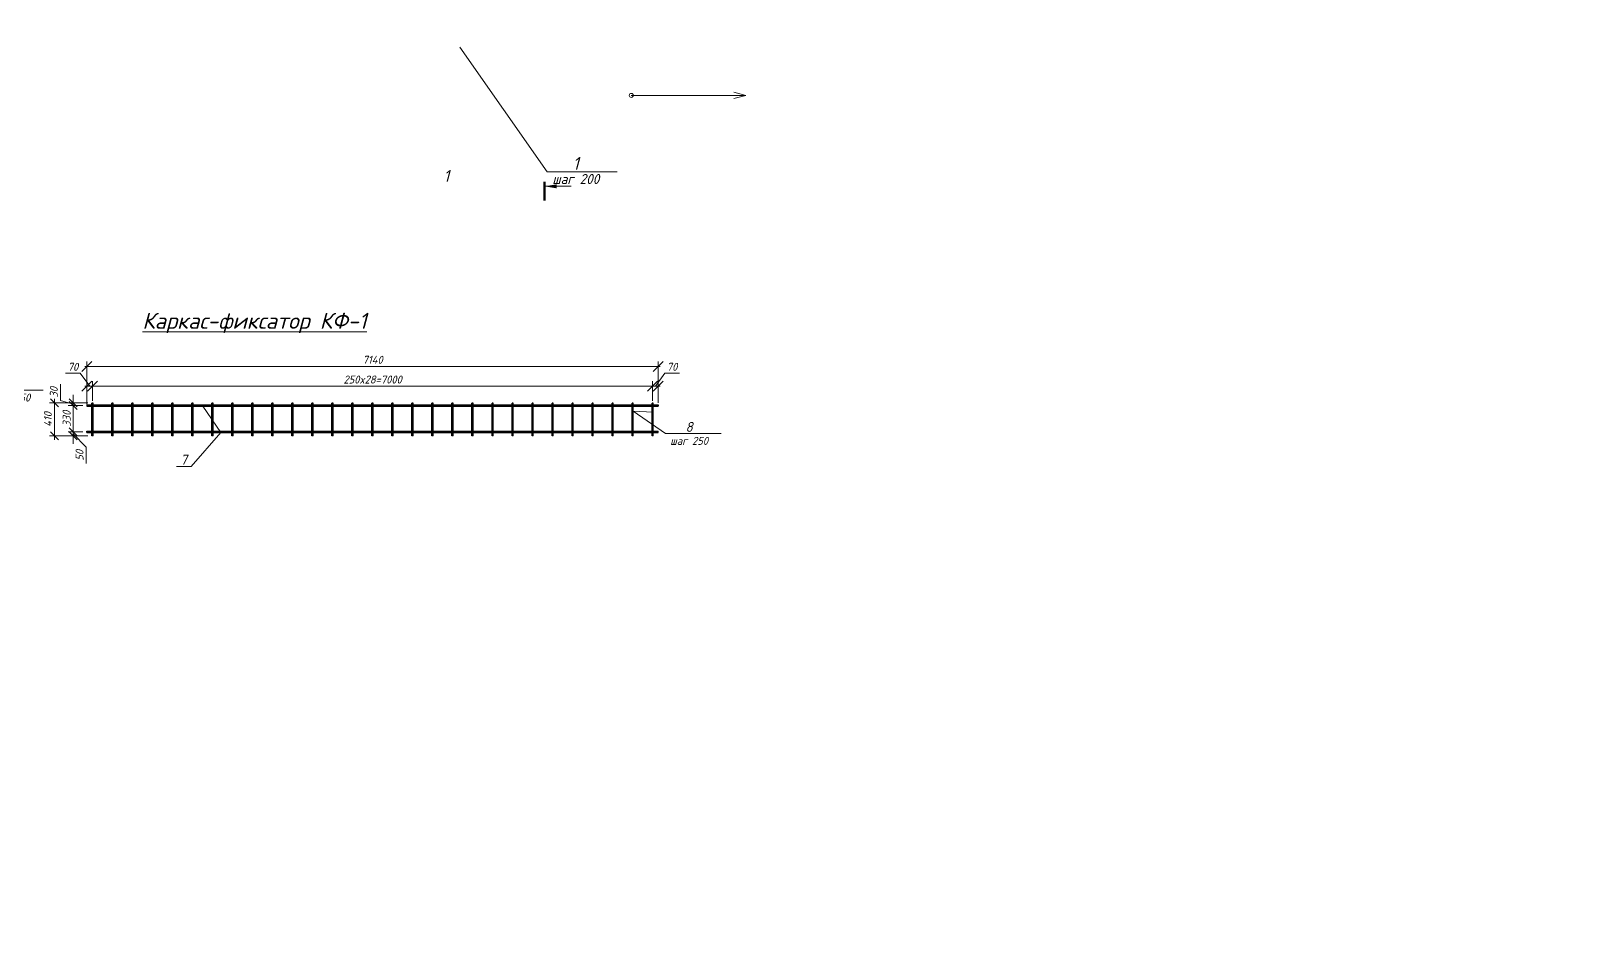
# Model space of a CAD drawing. Header units: millimetres. Extents: x 339888 to 1025294, y -263818 to -40540.
# Drawn here: x 535134 to 554411, y -145051 to -133847 of the extents above; entities that cross this region are included whole.
import ezdxf
from ezdxf import colors
from ezdxf.entities.mleader import LeaderData, LeaderLine
from ezdxf.math import Vec2, Vec3

# ---------------------------------------------------------------- set-up
doc = ezdxf.new("R2010")
doc.units = ezdxf.units.MM
doc.layers.get('0').update_dxf_attribs({"lineweight": 15})
for name, color, linetype, lineweight in [('0 @ 50', 7, 'Continuous', 15), ('Размеры', 250, 'Continuous', 18), ('Размеры @ 50', 250, 'Continuous', 18)]:
    doc.layers.add(name, color=color, linetype=linetype, lineweight=lineweight)
doc.styles.add('ГОСТ 2', font='GOST_Common Italic.ttf', dxfattribs={"height": 2})
doc.styles.add('ГОСТ 2.5', font='GOST_Common Italic.ttf', dxfattribs={"height": 2.5})
doc.styles.add('ГОСТ 3', font='GOST_Common Italic.ttf', dxfattribs={"height": 3})
doc.styles.add('Размерный 2', font='isocpeui.ttf', dxfattribs={"height": 2})
doc.dimstyles.new('ISO-25', dxfattribs={"dimtxt": 2, "dimasz": 1.8, "dimexe": 1, "dimexo": 2, "dimtad": 1, "dimdec": 0, "dimlfac": 100, "dimtxsty": 'Размерный 2', "dimblk": 'OBLIQUE', "dimcen": 2, "dimdle": 1, "dimclrd": 251, "dimclre": 251, "dimadec": 0, "dimazin": 0, "dimtfac": 1, "dimtdec": 0, "dimtmove": 0, "dimatfit": 3, "dimfxl": 1, "dimlwd": 15, "dimlwe": 15, "dimarcsym": 0})
doc.dimstyles.new('ГОСТ_2.0К', dxfattribs={"dimtxt": 2, "dimasz": 2.5, "dimexe": 1.25, "dimexo": 0.5, "dimtad": 1, "dimdec": 0, "dimtxsty": 'ГОСТ 2', "dimblk": 'OBLIQUE', "dimcen": -2.5, "dimdle": 0.5, "dimclrd": 256, "dimclre": 256, "dimclrt": 256, "dimadec": 1, "dimazin": 0, "dimtfac": 1, "dimtdec": 0, "dimtmove": 0, "dimatfit": 3, "dimfxl": 1, "dimlwd": 15, "dimlwe": 15, "dimarcsym": 1})
doc.dimstyles.new('ГОСТ_2К', dxfattribs={"dimtxt": 2, "dimasz": 2, "dimexe": 1.25, "dimexo": 1, "dimtad": 1, "dimdec": 0, "dimtxsty": 'ГОСТ 2', "dimblk": 'OBLIQUE', "dimcen": -2.5, "dimdle": 1, "dimclrd": 251, "dimclre": 251, "dimclrt": 256, "dimadec": 1, "dimazin": 0, "dimtfac": 1, "dimtdec": 0, "dimtmove": 0, "dimatfit": 3, "dimfxl": 1, "dimlwd": 15, "dimlwe": 15, "dimarcsym": 1})

# ---------------------------------------------------------------- blocks, each defined once
blk = doc.blocks.new('_Oblique')
at = {"color": 0, "linetype": 'ByBlock', "lineweight": -2}
blk.add_line((-0.5, -0.5), (0.5, 0.5), dxfattribs=at)
blk = doc.blocks.new('_None')
blk = doc.blocks.new('*D563')
at = {"layer": 'Defpoints', "color": 0, "lineweight": 15, "transparency": 16777216}
for p in [(542976, -138041), (535836, -138537), (542976, -138521)]:
    blk.add_point(p, dxfattribs=at)
at = {"layer": 'Размеры', "lineweight": 15, "transparency": 16777216}
for p, q in [((535836, -138512), (535836, -137979)), ((542976, -138496), (542976, -137979)), ((535811, -138041), (543001, -138041))]:
    blk.add_line(p, q, dxfattribs=at)
at = {"layer": 'Размеры', "lineweight": 15, "transparency": 16777216, "xscale": 125, "yscale": 125, "zscale": 125, "rotation": 180}
blk.add_blockref('_Oblique', (535836, -138041), dxfattribs=at)
at = {"layer": 'Размеры', "lineweight": 15, "transparency": 16777216, "xscale": 125, "yscale": 125, "zscale": 125}
blk.add_blockref('_Oblique', (542976, -138041), dxfattribs=at)
at = {"layer": 'Размеры', "lineweight": 15, "transparency": 16777216, "insert": (539406, -137959), "char_height": 100, "attachment_point": 5, "style": 'ГОСТ 2'}
blk.add_mtext('7140', dxfattribs=at)
blk = doc.blocks.new('*D564')
at = {"layer": 'Defpoints', "color": 0, "lineweight": 15, "transparency": 16777216}
for p in [(535906, -138288), (535906, -138499), (542906, -138499)]:
    blk.add_point(p, dxfattribs=at)
at = {"layer": 'Размеры', "lineweight": 15, "transparency": 16777216}
for p, q in [((542931, -138288), (535881, -138288)), ((535906, -138474), (535906, -138225)), ((542906, -138474), (542906, -138225))]:
    blk.add_line(p, q, dxfattribs=at)
at = {"layer": 'Размеры', "lineweight": 15, "transparency": 16777216, "xscale": 125, "yscale": 125, "zscale": 125, "rotation": 180}
blk.add_blockref('_Oblique', (535906, -138288), dxfattribs=at)
at = {"layer": 'Размеры', "lineweight": 15, "transparency": 16777216, "xscale": 125, "yscale": 125, "zscale": 125}
blk.add_blockref('_Oblique', (542906, -138288), dxfattribs=at)
at = {"layer": 'Размеры', "lineweight": 15, "transparency": 16777216, "insert": (539406, -138206), "char_height": 100, "attachment_point": 5, "style": 'ГОСТ 2'}
blk.add_mtext('250x28=7000', dxfattribs=at)
blk = doc.blocks.new('*D565')
at = {"layer": 'Defpoints', "color": 0, "lineweight": 15, "transparency": 16777216}
for p in [(535836, -138288), (535836, -138537), (535906, -138499)]:
    blk.add_point(p, dxfattribs=at)
at = {"layer": 'Размеры', "lineweight": 15, "transparency": 16777216}
for p, q in [((535751, -138128), (535569, -138128)), ((535871, -138288), (535751, -138128)), ((535931, -138288), (535811, -138288)), ((535836, -138512), (535836, -138225)), ((535906, -138474), (535906, -138225))]:
    blk.add_line(p, q, dxfattribs=at)
at = {"layer": 'Размеры', "lineweight": 15, "transparency": 16777216, "xscale": 125, "yscale": 125, "zscale": 125, "rotation": 180}
blk.add_blockref('_Oblique', (535836, -138288), dxfattribs=at)
at = {"layer": 'Размеры', "lineweight": 15, "transparency": 16777216, "xscale": 125, "yscale": 125, "zscale": 125}
blk.add_blockref('_Oblique', (535906, -138288), dxfattribs=at)
at = {"layer": 'Размеры', "lineweight": 15, "transparency": 16777216, "insert": (535660, -138047), "char_height": 100, "attachment_point": 5, "style": 'ГОСТ 2'}
blk.add_mtext('70', dxfattribs=at)
blk = doc.blocks.new('*D562')
at = {"layer": 'Defpoints', "color": 0, "lineweight": 15, "transparency": 16777216}
for p in [(542976, -138288), (542906, -138499), (542976, -138521)]:
    blk.add_point(p, dxfattribs=at)
at = {"layer": 'Размеры', "lineweight": 15, "transparency": 16777216}
for p, q in [((542941, -138288), (543057, -138128)), ((543057, -138128), (543240, -138128)), ((542881, -138288), (543001, -138288)), ((542906, -138474), (542906, -138225)), ((542976, -138496), (542976, -138225))]:
    blk.add_line(p, q, dxfattribs=at)
at = {"layer": 'Размеры', "lineweight": 15, "transparency": 16777216, "xscale": 125, "yscale": 125, "zscale": 125, "rotation": 180}
blk.add_blockref('_Oblique', (542906, -138288), dxfattribs=at)
at = {"layer": 'Размеры', "lineweight": 15, "transparency": 16777216, "xscale": 125, "yscale": 125, "zscale": 125}
blk.add_blockref('_Oblique', (542976, -138288), dxfattribs=at)
at = {"layer": 'Размеры', "lineweight": 15, "transparency": 16777216, "insert": (543148, -138047), "char_height": 100, "attachment_point": 5, "style": 'ГОСТ 2'}
blk.add_mtext('70', dxfattribs=at)
blk = doc.blocks.new('*D566')
at = {"layer": 'Defpoints', "color": 0, "lineweight": 15, "transparency": 16777216}
for p in [(535898, -138499), (535428, -138910), (535898, -138910)]:
    blk.add_point(p, dxfattribs=at)
at = {"layer": 'Размеры', "color": 251, "lineweight": 15, "transparency": 16777216}
for p, q in [((535848, -138499), (535366, -138499)), ((535428, -138449), (535428, -138960)), ((535848, -138910), (535366, -138910))]:
    blk.add_line(p, q, dxfattribs=at)
at = {"layer": 'Размеры', "color": 251, "lineweight": 15, "transparency": 16777216, "xscale": 100, "yscale": 100, "zscale": 100}
for p, rotation in [((535428, -138499), 90), ((535428, -138910), 270)]:
    blk.add_blockref('_Oblique', p, dxfattribs=dict(at, rotation=rotation))
at = {"layer": 'Размеры', "lineweight": 15, "transparency": 16777216, "insert": (535347, -138705), "char_height": 100, "attachment_point": 5, "rotation": 90, "style": 'ГОСТ 2'}
blk.add_mtext('410', dxfattribs=at)
blk = doc.blocks.new('*D568')
at = {"color": 251, "lineweight": 15, "transparency": 16777216}
for p, q in [((535786, -138530), (535600, -138530)), ((535663, -138480), (535663, -138910)), ((535785, -138860), (535600, -138860))]:
    blk.add_line(p, q, dxfattribs=at)
at = {"layer": 'Defpoints', "color": 0, "lineweight": 15, "transparency": 16777216}
for p in [(535836, -138530), (535663, -138860), (535835, -138860)]:
    blk.add_point(p, dxfattribs=at)
at = {"color": 251, "lineweight": 15, "transparency": 16777216, "xscale": 100, "yscale": 100, "zscale": 100}
for p, rotation in [((535663, -138530), 90), ((535663, -138860), 270)]:
    blk.add_blockref('_Oblique', p, dxfattribs=dict(at, rotation=rotation))
at = {"lineweight": 15, "transparency": 16777216, "insert": (535582, -138695), "char_height": 100, "attachment_point": 5, "rotation": 90, "style": 'ГОСТ 2'}
blk.add_mtext('330', dxfattribs=at)
blk = doc.blocks.new('*D569')
at = {"color": 251, "lineweight": 15, "transparency": 16777216}
for p, q in [((535663, -138860), (535663, -138760)), ((535785, -138860), (535600, -138860)), ((535848, -138910), (535600, -138910)), ((535663, -138860), (535663, -138910)), ((535663, -138860), (535663, -138910)), ((535663, -138885), (535824, -139051)), ((535663, -138910), (535663, -139010)), ((535824, -139051), (535824, -139254))]:
    blk.add_line(p, q, dxfattribs=at)
at = {"layer": 'Defpoints', "color": 0, "lineweight": 15, "transparency": 16777216}
for p in [(535663, -138910), (535835, -138860), (535898, -138910)]:
    blk.add_point(p, dxfattribs=at)
at = {"color": 251, "lineweight": 15, "transparency": 16777216, "xscale": 100, "yscale": 100, "zscale": 100}
for p, rotation in [((535663, -138860), 270), ((535663, -138910), 90)]:
    blk.add_blockref('_Oblique', p, dxfattribs=dict(at, rotation=rotation))
at = {"lineweight": 15, "transparency": 16777216, "insert": (535743, -139153), "char_height": 100, "attachment_point": 5, "rotation": 90, "style": 'ГОСТ 2'}
blk.add_mtext('50', dxfattribs=at)
blk = doc.blocks.new('*D570')
at = {"color": 251, "lineweight": 15, "transparency": 16777216}
for p, q in [((535503, -138467), (535503, -138264)), ((535663, -138499), (535663, -138399)), ((535663, -138514), (535503, -138467)), ((535848, -138499), (535600, -138499)), ((535786, -138529), (535600, -138529)), ((535663, -138529), (535663, -138499)), ((535663, -138529), (535663, -138499)), ((535663, -138529), (535663, -138629))]:
    blk.add_line(p, q, dxfattribs=at)
at = {"layer": 'Defpoints', "color": 0, "lineweight": 15, "transparency": 16777216}
for p in [(535663, -138499), (535836, -138529), (535898, -138499)]:
    blk.add_point(p, dxfattribs=at)
at = {"color": 251, "lineweight": 15, "transparency": 16777216, "xscale": 100, "yscale": 100, "zscale": 100}
for p, rotation in [((535663, -138499), 270), ((535663, -138529), 90)]:
    blk.add_blockref('_Oblique', p, dxfattribs=dict(at, rotation=rotation))
at = {"lineweight": 15, "transparency": 16777216, "insert": (535422, -138365), "char_height": 100, "attachment_point": 5, "rotation": 90, "style": 'ГОСТ 2'}
blk.add_mtext('30', dxfattribs=at)

msp = doc.modelspace()

# ---------------------------------------------------------------- linework, layer by layer
at = {"lineweight": 70, "ltscale": 0.2}
msp.add_line((541555.41869, -135732.5994), (541555.41869, -135969.01941), dxfattribs=at)
at = {"lineweight": 25}
for p, q in [((535836.19141, -138521.18711), (535898.05584, -138521.18711)), ((535836.19141, -138521.18711), (535836.19141, -138537.16511)), ((535836.19141, -138537.16511), (535898.05584, -138537.16511)), ((535898.05584, -138909.93932), (535898.05584, -138499.45769)), ((535914.03383, -138499.45769), (535898.05584, -138499.45769)), ((535914.03383, -138909.93932), (535914.03383, -138499.45769)), ((535914.03383, -138521.18711), (536148.05584, -138521.18711)), ((535914.03383, -138537.16511), (536148.05584, -138537.16511)), ((536148.05584, -138909.93932), (536148.05584, -138499.45769)), ((536164.03383, -138499.45769), (536148.05584, -138499.45769)), ((536164.03383, -138909.93932), (536164.03383, -138499.45769)), ((536164.03383, -138521.18711), (536398.05584, -138521.18711)), ((536164.03383, -138537.16511), (536398.05584, -138537.16511)), ((536398.05584, -138909.93932), (536398.05584, -138499.45769)), ((536414.03383, -138499.45769), (536398.05584, -138499.45769)), ((536414.03383, -138909.93932), (536414.03383, -138499.45769)), ((536414.03383, -138521.18711), (536648.05584, -138521.18711)), ((536414.03383, -138537.16511), (536648.05584, -138537.16511)), ((536648.05584, -138909.93932), (536648.05584, -138499.45769)), ((536664.03383, -138499.45769), (536648.05584, -138499.45769)), ((536664.03383, -138909.93932), (536664.03383, -138499.45769)), ((536664.03383, -138521.18711), (536898.05584, -138521.18711)), ((536664.03383, -138537.16511), (536898.05584, -138537.16511)), ((536898.05584, -138909.93932), (536898.05584, -138499.45769)), ((536914.03383, -138499.45769), (536898.05584, -138499.45769)), ((536914.03383, -138909.93932), (536914.03383, -138499.45769)), ((536914.03383, -138521.18711), (537148.05584, -138521.18711)), ((536914.03383, -138537.16511), (537148.05584, -138537.16511)), ((537148.05584, -138909.93932), (537148.05584, -138499.45769)), ((537164.03383, -138499.45769), (537148.05584, -138499.45769)), ((537164.03383, -138909.93932), (537164.03383, -138499.45769)), ((537164.03383, -138521.18711), (537398.05584, -138521.18711)), ((537164.03383, -138537.16511), (537398.05584, -138537.16511)), ((537398.05584, -138909.93932), (537398.05584, -138499.45769)), ((537414.03383, -138499.45769), (537398.05584, -138499.45769)), ((537414.03383, -138909.93932), (537414.03383, -138499.45769)), ((537414.03383, -138521.18711), (537648.05584, -138521.18711)), ((537414.03383, -138537.16511), (537648.05584, -138537.16511)), ((537648.05584, -138909.93932), (537648.05584, -138499.45769)), ((537664.03383, -138499.45769), (537648.05584, -138499.45769)), ((537664.03383, -138909.93932), (537664.03383, -138499.45769)), ((537664.03383, -138521.18711), (537898.05584, -138521.18711)), ((537664.03383, -138537.16511), (537898.05584, -138537.16511)), ((537898.05584, -138909.93932), (537898.05584, -138499.45769)), ((537914.03383, -138499.45769), (537898.05584, -138499.45769)), ((537914.03383, -138909.93932), (537914.03383, -138499.45769)), ((537914.03383, -138521.18711), (538148.05584, -138521.18711)), ((537914.03383, -138537.16511), (538148.05584, -138537.16511)), ((538148.05584, -138909.93932), (538148.05584, -138499.45769)), ((538164.03383, -138499.45769), (538148.05584, -138499.45769)), ((538164.03383, -138909.93932), (538164.03383, -138499.45769)), ((538164.03383, -138521.18711), (538398.05584, -138521.18711)), ((538164.03383, -138537.16511), (538398.05584, -138537.16511)), ((538398.05584, -138909.93932), (538398.05584, -138499.45769)), ((538414.03383, -138499.45769), (538398.05584, -138499.45769)), ((538414.03383, -138909.93932), (538414.03383, -138499.45769)), ((538414.03383, -138521.18711), (538648.05584, -138521.18711)), ((538414.03383, -138537.16511), (538648.05584, -138537.16511)), ((538648.05584, -138909.93932), (538648.05584, -138499.45769)), ((538664.03383, -138499.45769), (538648.05584, -138499.45769)), ((538664.03383, -138909.93932), (538664.03383, -138499.45769)), ((538664.03383, -138521.18711), (538898.05584, -138521.18711)), ((538664.03383, -138537.16511), (538898.05584, -138537.16511)), ((538898.05584, -138909.93932), (538898.05584, -138499.45769)), ((538914.03383, -138499.45769), (538898.05584, -138499.45769)), ((538914.03383, -138909.93932), (538914.03383, -138499.45769)), ((538914.03383, -138521.18711), (539148.05584, -138521.18711)), ((538914.03383, -138537.16511), (539148.05584, -138537.16511)), ((539148.05584, -138909.93932), (539148.05584, -138499.45769)), ((539164.03383, -138499.45769), (539148.05584, -138499.45769)), ((539164.03383, -138909.93932), (539164.03383, -138499.45769)), ((539164.03383, -138521.18711), (539398.05584, -138521.18711)), ((539164.03383, -138537.16511), (539398.05584, -138537.16511)), ((539398.05584, -138909.93932), (539398.05584, -138499.45769)), ((539414.03383, -138499.45769), (539398.05584, -138499.45769)), ((539414.03383, -138909.93932), (539414.03383, -138499.45769)), ((539414.03383, -138521.18711), (539648.05584, -138521.18711)), ((539414.03383, -138537.16511), (539648.05584, -138537.16511)), ((539648.05584, -138909.93932), (539648.05584, -138499.45769)), ((539664.03383, -138499.45769), (539648.05584, -138499.45769)), ((539664.03383, -138909.93932), (539664.03383, -138499.45769)), ((539664.03383, -138521.18711), (539898.05584, -138521.18711)), ((539664.03383, -138537.16511), (539898.05584, -138537.16511)), ((539898.05584, -138909.93932), (539898.05584, -138499.45769)), ((539914.03383, -138499.45769), (539898.05584, -138499.45769)), ((539914.03383, -138909.93932), (539914.03383, -138499.45769)), ((539914.03383, -138521.18711), (540148.05584, -138521.18711)), ((539914.03383, -138537.16511), (540148.05584, -138537.16511)), ((540148.05584, -138909.93932), (540148.05584, -138499.45769)), ((540164.03383, -138499.45769), (540148.05584, -138499.45769)), ((540164.03383, -138909.93932), (540164.03383, -138499.45769)), ((540164.03383, -138521.18711), (540398.05584, -138521.18711)), ((540164.03383, -138537.16511), (540398.05584, -138537.16511)), ((540398.05584, -138909.93932), (540398.05584, -138499.45769)), ((540414.03383, -138499.45769), (540398.05584, -138499.45769)), ((540414.03383, -138909.93932), (540414.03383, -138499.45769)), ((540414.03383, -138521.18711), (540648.05584, -138521.18711)), ((540414.03383, -138537.16511), (540648.05584, -138537.16511)), ((540648.05584, -138909.93932), (540648.05584, -138499.45769)), ((540664.03383, -138499.45769), (540648.05584, -138499.45769)), ((540664.03383, -138909.93932), (540664.03383, -138499.45769)), ((540664.03383, -138521.18711), (540898.05584, -138521.18711)), ((540664.03383, -138537.16511), (540898.05584, -138537.16511)), ((540898.05584, -138909.93932), (540898.05584, -138499.45769)), ((540914.03383, -138499.45769), (540898.05584, -138499.45769)), ((540914.03383, -138909.93932), (540914.03383, -138499.45769)), ((540914.03383, -138521.18711), (541148.05584, -138521.18711)), ((540914.03383, -138537.16511), (541148.05584, -138537.16511)), ((541148.05584, -138909.93932), (541148.05584, -138499.45769)), ((541164.03383, -138499.45769), (541148.05584, -138499.45769)), ((541164.03383, -138909.93932), (541164.03383, -138499.45769)), ((541164.03383, -138521.18711), (541398.05584, -138521.18711)), ((541164.03383, -138537.16511), (541398.05584, -138537.16511)), ((541398.05584, -138909.93932), (541398.05584, -138499.45769)), ((541414.03383, -138499.45769), (541398.05584, -138499.45769)), ((541414.03383, -138909.93932), (541414.03383, -138499.45769)), ((541414.03383, -138521.18711), (541648.05584, -138521.18711)), ((541414.03383, -138537.16511), (541648.05584, -138537.16511)), ((541648.05584, -138909.93932), (541648.05584, -138499.45769)), ((541664.03383, -138499.45769), (541648.05584, -138499.45769)), ((541664.03383, -138909.93932), (541664.03383, -138499.45769)), ((541664.03383, -138521.18711), (541898.05584, -138521.18711)), ((541664.03383, -138537.16511), (541898.05584, -138537.16511)), ((541898.05584, -138909.93932), (541898.05584, -138499.45769)), ((541914.03383, -138499.45769), (541898.05584, -138499.45769)), ((541914.03383, -138909.93932), (541914.03383, -138499.45769)), ((541914.03383, -138521.18711), (542148.05584, -138521.18711)), ((541914.03383, -138537.16511), (542148.05584, -138537.16511)), ((542148.05584, -138909.93932), (542148.05584, -138499.45769)), ((542164.03383, -138499.45769), (542148.05584, -138499.45769)), ((542164.03383, -138909.93932), (542164.03383, -138499.45769)), ((542164.03383, -138521.18711), (542398.05584, -138521.18711)), ((542164.03383, -138537.16511), (542398.05584, -138537.16511)), ((542398.05584, -138909.93932), (542398.05584, -138499.45769)), ((542414.03383, -138499.45769), (542398.05584, -138499.45769)), ((542398.05584, -138909.93932), (542398.05584, -138499.45769)), ((542414.03383, -138499.45769), (542398.05584, -138499.45769)), ((542414.03383, -138909.93932), (542414.03383, -138499.45769)), ((542414.03383, -138909.93932), (542414.03383, -138499.45769)), ((542414.03383, -138521.18711), (542648.05584, -138521.18711)), ((542414.03383, -138537.16511), (542648.05584, -138537.16511)), ((542648.05584, -138909.93932), (542648.05584, -138499.45769)), ((542664.03383, -138499.45769), (542648.05584, -138499.45769)), ((542664.03383, -138909.93932), (542664.03383, -138499.45769)), ((542664.03383, -138521.18711), (542898.05584, -138521.18711)), ((542664.03383, -138537.16511), (542898.05584, -138537.16511)), ((542898.05584, -138909.93932), (542898.05584, -138499.45769)), ((542914.03383, -138499.45769), (542898.05584, -138499.45769)), ((542914.03383, -138909.93932), (542914.03383, -138499.45769)), ((542914.03383, -138521.18711), (542975.76326, -138521.18711)), ((542914.03383, -138537.16511), (542975.76326, -138537.16511)), ((542975.76326, -138521.18711), (542975.76326, -138537.16511)), ((535835.35254, -138868.2319), (535835.35254, -138852.2319)), ((535836.19141, -138852.2319), (535898.05584, -138852.2319)), ((535836.19141, -138868.2319), (535898.05584, -138868.2319)), ((535914.03383, -138909.93932), (535898.05584, -138909.93932)), ((535914.03383, -138852.2319), (536148.05584, -138852.2319)), ((535914.03383, -138868.2319), (536148.05584, -138868.2319)), ((536164.03383, -138909.93932), (536148.05584, -138909.93932)), ((536164.03383, -138852.2319), (536398.05584, -138852.2319)), ((536164.03383, -138868.2319), (536398.05584, -138868.2319)), ((536414.03383, -138909.93932), (536398.05584, -138909.93932)), ((536414.03383, -138852.2319), (536648.05584, -138852.2319)), ((536414.03383, -138868.2319), (536648.05584, -138868.2319)), ((536664.03383, -138909.93932), (536648.05584, -138909.93932)), ((536664.03383, -138852.2319), (536898.05584, -138852.2319)), ((536664.03383, -138868.2319), (536898.05584, -138868.2319)), ((536914.03383, -138909.93932), (536898.05584, -138909.93932)), ((536914.03383, -138852.2319), (537148.05584, -138852.2319)), ((536914.03383, -138868.2319), (537148.05584, -138868.2319)), ((537164.03383, -138909.93932), (537148.05584, -138909.93932)), ((537164.03383, -138852.2319), (537398.05584, -138852.2319)), ((537164.03383, -138868.2319), (537398.05584, -138868.2319)), ((537414.03383, -138909.93932), (537398.05584, -138909.93932)), ((537414.03383, -138852.2319), (537648.05584, -138852.2319)), ((537414.03383, -138868.2319), (537648.05584, -138868.2319)), ((537664.03383, -138909.93932), (537648.05584, -138909.93932)), ((537664.03383, -138852.2319), (537898.05584, -138852.2319)), ((537664.03383, -138868.2319), (537898.05584, -138868.2319)), ((537914.03383, -138909.93932), (537898.05584, -138909.93932)), ((537914.03383, -138852.2319), (538148.05584, -138852.2319)), ((537914.03383, -138868.2319), (538148.05584, -138868.2319)), ((538164.03383, -138909.93932), (538148.05584, -138909.93932)), ((538164.03383, -138852.2319), (538398.05584, -138852.2319)), ((538164.03383, -138868.2319), (538398.05584, -138868.2319)), ((538414.03383, -138909.93932), (538398.05584, -138909.93932)), ((538414.03383, -138852.2319), (538648.05584, -138852.2319)), ((538414.03383, -138868.2319), (538648.05584, -138868.2319)), ((538664.03383, -138909.93932), (538648.05584, -138909.93932)), ((538664.03383, -138852.2319), (538898.05584, -138852.2319)), ((538664.03383, -138868.2319), (538898.05584, -138868.2319)), ((538914.03383, -138909.93932), (538898.05584, -138909.93932)), ((538914.03383, -138852.2319), (539148.05584, -138852.2319)), ((538914.03383, -138868.2319), (539148.05584, -138868.2319)), ((539164.03383, -138909.93932), (539148.05584, -138909.93932)), ((539164.03383, -138852.2319), (539398.05584, -138852.2319)), ((539164.03383, -138868.2319), (539398.05584, -138868.2319)), ((539414.03383, -138909.93932), (539398.05584, -138909.93932)), ((539414.03383, -138852.2319), (539648.05584, -138852.2319)), ((539414.03383, -138868.2319), (539648.05584, -138868.2319)), ((539664.03383, -138909.93932), (539648.05584, -138909.93932)), ((539664.03383, -138852.2319), (539898.05584, -138852.2319)), ((539664.03383, -138868.2319), (539898.05584, -138868.2319)), ((539914.03383, -138909.93932), (539898.05584, -138909.93932)), ((539914.03383, -138852.2319), (540148.05584, -138852.2319)), ((539914.03383, -138868.2319), (540148.05584, -138868.2319)), ((540164.03383, -138909.93932), (540148.05584, -138909.93932)), ((540164.03383, -138852.2319), (540398.05584, -138852.2319)), ((540164.03383, -138868.2319), (540398.05584, -138868.2319)), ((540414.03383, -138909.93932), (540398.05584, -138909.93932)), ((540414.03383, -138852.2319), (540648.05584, -138852.2319)), ((540414.03383, -138868.2319), (540648.05584, -138868.2319)), ((540664.03383, -138909.93932), (540648.05584, -138909.93932)), ((540664.03383, -138852.2319), (540898.05584, -138852.2319)), ((540664.03383, -138868.2319), (540898.05584, -138868.2319)), ((540914.03383, -138909.93932), (540898.05584, -138909.93932)), ((540914.03383, -138852.2319), (541148.05584, -138852.2319)), ((540914.03383, -138868.2319), (541148.05584, -138868.2319)), ((541164.03383, -138909.93932), (541148.05584, -138909.93932)), ((541164.03383, -138852.2319), (541398.05584, -138852.2319)), ((541164.03383, -138868.2319), (541398.05584, -138868.2319)), ((541414.03383, -138909.93932), (541398.05584, -138909.93932)), ((541414.03383, -138852.2319), (541648.05584, -138852.2319)), ((541414.03383, -138868.2319), (541648.05584, -138868.2319)), ((541664.03383, -138909.93932), (541648.05584, -138909.93932)), ((541664.03383, -138852.2319), (541898.05584, -138852.2319)), ((541664.03383, -138868.2319), (541898.05584, -138868.2319)), ((541914.03383, -138909.93932), (541898.05584, -138909.93932)), ((541914.03383, -138852.2319), (542148.05584, -138852.2319)), ((541914.03383, -138868.2319), (542148.05584, -138868.2319)), ((542164.03383, -138909.93932), (542148.05584, -138909.93932)), ((542164.03383, -138852.2319), (542398.05584, -138852.2319)), ((542164.03383, -138868.2319), (542398.05584, -138868.2319)), ((542414.03383, -138909.93932), (542398.05584, -138909.93932)), ((542414.03383, -138909.93932), (542398.05584, -138909.93932)), ((542414.03383, -138852.2319), (542648.05584, -138852.2319)), ((542414.03383, -138868.2319), (542648.05584, -138868.2319)), ((542664.03383, -138909.93932), (542648.05584, -138909.93932)), ((542664.03383, -138852.2319), (542898.05584, -138852.2319)), ((542664.03383, -138868.2319), (542898.05584, -138868.2319)), ((542914.03383, -138909.93932), (542898.05584, -138909.93932)), ((542914.03383, -138852.2319), (542975.76326, -138852.2319)), ((542914.03383, -138868.2319), (542975.76326, -138868.2319)), ((542975.76326, -138868.2319), (542975.76326, -138852.2319))]:
    msp.add_line(p, q, dxfattribs=at)

# ---------------------------------------------------------------- texts
at = {"lineweight": 15, "ltscale": 0.5, "insert": (536454.98096, -137371.39306), "char_height": 200, "width": 3219.9004156, "attachment_point": 1, "style": 'Размерный 2'}
msp.add_mtext('\\pi73.085;{\\LКаркас-фиксатор КФ-1}', dxfattribs=at)
at = {"layer": '0 @ 50', "lineweight": 15, "style": 'ГОСТ 3'}
msp.add_text('1', height=150, dxfattribs=at).set_placement((540293.35023, -135734.89343))

# ---------------------------------------------------------------- dimensions: what is measured, and where the dimension line sits
at = {"layer": '0 @ 50', "lineweight": 15}
for base, p1, p2, override, picture, middle in [((535662.83774, -138499.45769), (535836.19141, -138529.17611), (535898.05584, -138499.45769), {"dimscale": 50, "dimtix": 0, "dimtofl": 1, "dimtmove": 1, "dimatfit": 3}, '*D570', (535422.21274, -138435.2544)), ((535662.83774, -138860.2319), (535836.19141, -138530.17611), (535835.35254, -138860.2319), {"dimscale": 50, "dimtix": 0, "dimtofl": 1, "dimtmove": 0, "dimatfit": 3}, '*D568', (535581.58774, -138695.20401))]:
    dim = msp.add_linear_dim(base=base, p1=p1, p2=p2, angle=90, dimstyle='ГОСТ_2К', override=override, dxfattribs=at)
    dim.commit()
    dim.dimension.update_dxf_attribs({"geometry": picture, "text_midpoint": middle})
dim = msp.add_linear_dim(base=(535662.83774, -138909.93932), p1=(535835.35254, -138860.2319), p2=(535898.05584, -138909.93932), angle=90, dimstyle='ГОСТ_2К', override={"dimscale": 50, "dimtix": 0, "dimtofl": 1, "dimtmove": 1, "dimatfit": 3}, dxfattribs=at)
dim.commit()
dim.dimension.update_dxf_attribs({"geometry": '*D569', "text_midpoint": (535824.39358, -139082.70921), "dimtype": 160})
at = {"layer": 'Размеры @ 50', "lineweight": 15}
for base, p1, p2, picture, middle in [((535836.19141, -138287.79495), (535906.04483, -138499.45769), (535836.19141, -138537.16511), '*D565', (535719.39619, -138128.41995)), ((542975.76326, -138287.79495), (542906.04483, -138499.45769), (542975.76326, -138521.18711), '*D562', (543088.65565, -138128.41995))]:
    dim = msp.add_linear_dim(base=base, p1=p1, p2=p2, dimstyle='ГОСТ_2.0К', override={"dimscale": 50, "dimtix": 0, "dimtofl": 1, "dimtmove": 1, "dimatfit": 3}, dxfattribs=at)
    dim.commit()
    dim.dimension.update_dxf_attribs({"geometry": picture, "text_midpoint": middle, "dimtype": 160})
dim = msp.add_linear_dim(base=(542975.76326, -138041.15447), p1=(535836.19141, -138537.16511), p2=(542975.76326, -138521.18711), dimstyle='ГОСТ_2.0К', override={"dimscale": 50, "dimtix": 0, "dimtofl": 1, "dimtmove": 0, "dimatfit": 3}, dxfattribs=at)
dim.commit()
dim.dimension.update_dxf_attribs({"geometry": '*D563', "text_midpoint": (539405.97733, -137959.26053)})
dim = msp.add_linear_dim(base=(535906.04483, -138287.79495), p1=(542906.04483, -138499.45769), p2=(535906.04483, -138499.45769), text='250x28=<>', dimstyle='ГОСТ_2.0К', override={"dimscale": 50, "dimtix": 0, "dimtofl": 1, "dimtmove": 1, "dimatfit": 3}, dxfattribs=at)
dim.commit()
dim.dimension.update_dxf_attribs({"geometry": '*D564', "text_midpoint": (539406.04483, -138205.90101)})
dim = msp.add_linear_dim(base=(535428.4197, -138909.93932), p1=(535898.05584, -138499.45769), p2=(535898.05584, -138909.93932), angle=90, dimstyle='ГОСТ_2К', override={"dimscale": 50, "dimtix": 0, "dimtofl": 1, "dimtmove": 0, "dimatfit": 3}, dxfattribs=at)
dim.commit()
dim.dimension.update_dxf_attribs({"geometry": '*D566', "text_midpoint": (535347.1697, -138704.6985)})

# ---------------------------------------------------------------- leaders
at = {"lineweight": 15, "ltscale": 0.5}
for points, override in [([(542638.09185, -134653.89601), (544070.9602, -134653.89601)], {"dimasz": 100, "dimgap": 0.625, "dimtad": 0, "dimclrd": 251, "dimldrblk": 'Small'}), ([(544070.9602, -134653.89601), (542638.09185, -134653.89601)], {"dimasz": 150, "dimtad": 0, "dimclrd": 251, "dimldrblk": 'Open30'})]:
    msp.add_leader(points, dimstyle='ISO-25', override=override, dxfattribs=at)
at = {"ltscale": 0.5}
msp.add_leader([(541555.41869, -135790.67926), (541888.72724, -135790.67926)], dimstyle='ISO-25', override={"dimasz": 150, "dimgap": 0.625, "dimtad": 0}, dxfattribs=at)
at = {"layer": '0 @ 50', "lineweight": 15}
ml = msp.add_multileader_mtext('Standard', dxfattribs=at)
ml.set_content('8\\P{\\H0.8x;шаг 250}', color=256, style='ГОСТ 3')
ml.set_leader_properties(color=251, linetype='ByLayer', lineweight=15)
ml.set_arrow_properties(name='NONE')
ml.build(insert=Vec2(0, 0))
ml.multileader.update_dxf_attribs({"text_left_attachment_type": 6, "text_right_attachment_type": 6, "dogleg_length": 1, "arrow_head_size": 100, "scale": 50})
ctx = ml.context
ctx.base_point, ctx.scale, ctx.char_height, ctx.arrow_head_size, ctx.landing_gap_size, ctx.plane_origin = Vec3(534644.09234, -138338.85002), 50, 125, 100, 0, Vec3(533873.8467, -140284.95205)
ctx.left_attachment, ctx.right_attachment, ctx.text_align_type = 6, 6, 1
notes = []
notes.append((ctx, [(1, (1, 1, 0), (534594.09234, -138338.85002), (1, 0), 50, [(0, [(534084.74531, -138671.11668), (534273.60734, -138783.09145)], 0, [])])]))
ctx.mtext.insert, ctx.mtext.alignment, ctx.mtext.line_spacing_factor, ctx.mtext.flow_direction = Vec3(534890.07718, -138193.85002), 2, 0.9, 5
ml = msp.add_multileader_mtext('Standard', dxfattribs=at)
ml.set_content(' 7', color=256, style='ГОСТ 3')
ml.set_leader_properties(color=251, linetype='ByLayer', lineweight=15)
ml.set_arrow_properties(name='NONE')
ml.build(insert=Vec2(0, 0))
ml.multileader.update_dxf_attribs({"text_left_attachment_type": 6, "text_right_attachment_type": 6, "dogleg_length": 1, "arrow_head_size": 100, "scale": 50})
ctx = ml.context
ctx.base_point, ctx.scale, ctx.char_height, ctx.arrow_head_size, ctx.landing_gap_size, ctx.plane_origin = Vec3(536934.85891, -139293.83279), 50, 125, 100, 0, Vec3(537763.44289, -140223.22252)
ctx.left_attachment, ctx.right_attachment, ctx.text_align_type = 6, 6, 2
notes.append((ctx, [(0, (1, 1, 0), (537136.94224, -139293.83279), (-1, 0), 50, [(0, [(537284.95226, -138537.16511), (537507.89641, -138868.2319)], 0, [])])]))
ctx.mtext.insert, ctx.mtext.alignment, ctx.mtext.flow_direction = Vec3(537086.94224, -139143.83279), 3, 5
ml = msp.add_multileader_mtext('Standard', dxfattribs=at)
ml.set_content('8\\P{\\H0.8x;шаг 250}', color=256, style='ГОСТ 3')
ml.set_leader_properties(color=251, linetype='ByLayer', lineweight=15)
ml.set_arrow_properties(name='NONE')
ml.build(insert=Vec2(0, 0))
ml.multileader.update_dxf_attribs({"text_left_attachment_type": 6, "text_right_attachment_type": 6, "dogleg_length": 1, "arrow_head_size": 100, "scale": 50})
ctx = ml.context
ctx.base_point, ctx.scale, ctx.char_height, ctx.arrow_head_size, ctx.landing_gap_size, ctx.plane_origin = Vec3(543115.58649, -138880.35798), 50, 125, 100, 0, Vec3(539399.90535, -139871.36439)
ctx.left_attachment, ctx.right_attachment, ctx.text_align_type = 6, 6, 1
notes.append((ctx, [(1, (1, 1, 0), (543065.58649, -138880.35798), (1, 0), 50, [(0, [(542914.03383, -138612.02044), (542664.03383, -138601.63347)], 0, [])])]))
ctx.mtext.insert, ctx.mtext.alignment, ctx.mtext.line_spacing_factor, ctx.mtext.flow_direction = Vec3(543361.57133, -138735.35798), 2, 0.9, 5
at = {"layer": 'Размеры @ 50', "lineweight": 15}
ml = msp.add_multileader_mtext('Standard', dxfattribs=at)
ml.set_content('1\\P{\\H0.78125x;шаг 200}', color=256, style='ГОСТ 2.5')
ml.set_leader_properties(color=251, linetype='ByLayer', lineweight=15)
ml.set_arrow_properties(name='NONE')
ml.build(insert=Vec2(0, 0))
ml.multileader.update_dxf_attribs({"text_left_attachment_type": 6, "text_right_attachment_type": 6, "dogleg_length": 0, "arrow_head_size": 0, "scale": 50})
ctx = ml.context
ctx.base_point, ctx.scale, ctx.char_height, ctx.arrow_head_size, ctx.landing_gap_size, ctx.plane_origin = Vec3(541587.99841, -135608.15594), 50, 160, 0, 50, Vec3(540494.03319, -134049.94929)
ctx.left_attachment, ctx.right_attachment, ctx.text_align_type = 6, 6, 1
notes.append((ctx, [(0, (1, 1, 0), (541587.99841, -135608.15594), (1, 0), 0, [(0, [(540494.03319, -134049.94929)], 0, [])])]))
ctx.mtext.insert, ctx.mtext.alignment, ctx.mtext.line_spacing_factor, ctx.mtext.flow_direction = Vec3(541945.47947, -135423.15594), 2, 0.8, 5
for ctx, leaders in notes:
    for number, flags, end, landing, length, lines in leaders:
        leader = LeaderData()
        leader.index, (leader.has_last_leader_line, leader.has_dogleg_vector, leader.attachment_direction) = number, flags
        leader.last_leader_point, leader.dogleg_vector, leader.dogleg_length = Vec3(end), Vec3(landing), length
        for number, points, colour, breaks in lines:
            line = LeaderLine()
            line.index, line.vertices, line.color, line.breaks = number, Vec3.list(points), colors.encode_raw_color(colour), breaks
            leader.lines.append(line)
        ctx.leaders.append(leader)

doc.saveas('drawing.dxf')
